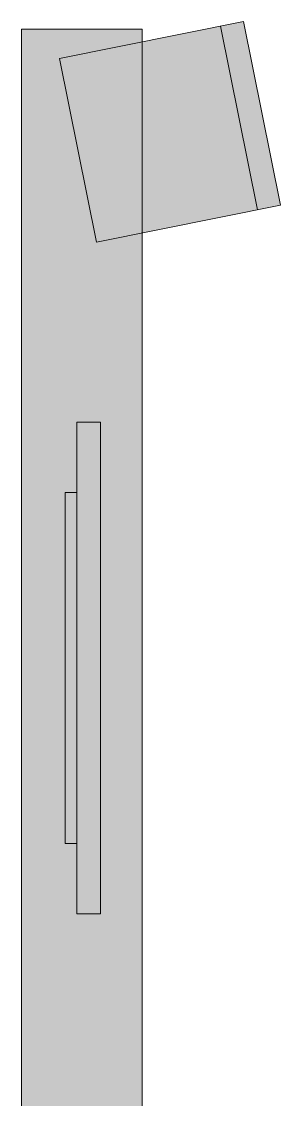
# Model space of a CAD drawing. Header units: millimetres. Extents: x 1.3 to 27.5, y 1.1 to 13.6.
# Drawn here: x 10.199 to 10.751, y 7.85 to 10.151 of the extents above; entities that cross this region are included whole.
import ezdxf

# ---------------------------------------------------------------- set-up
doc = ezdxf.new("R2010")
doc.units = ezdxf.units.MM
doc.layers.get('0').update_dxf_attribs({"lineweight": 5})
doc.layers.add('U-00-Mueble-General', color=251, linetype='Continuous', lineweight=9)

# ---------------------------------------------------------------- blocks, each defined once
blk = doc.blocks.new('EQ-MUE-silla')
blk.add_hatch(color=255).paths.add_polyline_path([(-0.4, -0.2), (-0.4, 0.2), (0, 0.2), (0, -0.2)])
blk.add_lwpolyline([(-0.4, -0.2), (-0.4, 0.2), (0, 0.2), (0, -0.2), (-0.4, -0.2)])
at = {"color": 253}
blk.add_lwpolyline([(-0.05, -0.2), (-0.05, -0.2), (-0.05, 0.2), (-0.05, 0.2)], dxfattribs=at)

msp = doc.modelspace()

# ---------------------------------------------------------------- hatches: boundary and pattern name
at = {"layer": 'U-00-Mueble-General', "true_color": 0xc7c8ca}
h = msp.add_hatch(color=9, dxfattribs=at)
h.dxf.hatch_style = 1
h.paths.add_polyline_path([(10.1992, 10.1346), (10.1992, 7.6159), (10.4565, 7.6159), (10.4565, 10.1346)])

# ---------------------------------------------------------------- linework, layer by layer
at = {"layer": 'U-00-Mueble-General'}
for points in [[(10.1992, 10.1346), (10.1992, 7.6159), (10.4565, 7.6159), (10.4565, 10.1346)], [(10.3673, 9.2958), (10.3673, 8.2458), (10.3173, 8.2458), (10.3173, 9.2958)], [(10.3173, 9.1458), (10.3173, 8.3958), (10.2923, 8.3958), (10.2923, 9.1458)]]:
    msp.add_lwpolyline(points, close=True, dxfattribs=at)

# ---------------------------------------------------------------- block references
at = {"layer": 'U-00-Mueble-General', "xscale": -1, "rotation": 191.3687012117041}
msp.add_blockref('EQ-MUE-silla', (10.7116, 9.9549), dxfattribs=at)

doc.saveas('drawing.dxf')
